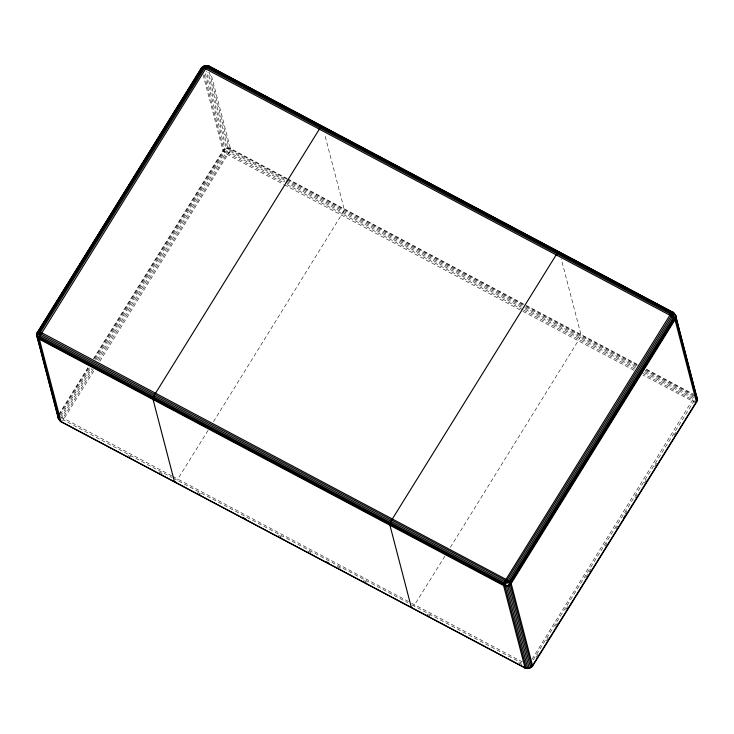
<?xml version="1.0" encoding="UTF-8"?>
<svg xmlns="http://www.w3.org/2000/svg" width="734" height="734" viewBox="0 0 734 734"><rect width="100%" height="100%" fill="white"/><g stroke="black" fill="none" stroke-linecap="round" stroke-linejoin="round"><path stroke-width="0.55" stroke-dasharray="3.67 2.75" d="M99.815 361.339L229.916 151.121L230.393 148.442L210.97 73.895M58.894 414.371L88.539 366.651M93.374 358.862L223.723 149.387L227.641 147.791L230.393 148.442L286.728 178.344M59.188 414.949L88.823 367.229M94.273 358.467L224.87 148.543L205.171 72.905M60.381 414.682L89.42 367.945M94.86 359.183L226.21 147.993L206.226 71.262M60.638 416.453L90.878 367.771M95.723 359.981L224.567 152.562L229.916 151.121L285.251 180.491M62.17 419.05L61.693 417.279L91.943 368.587M97.383 359.825L225.622 153.388L229.412 152.369L284.746 181.738M93.135 369.386L62.885 418.077L63.381 419.903L172.04 477.568M98.576 360.623L226.815 154.186L228.779 153.663L283.104 182.491M93.769 371.074L62.647 420.811M208.061 430.436L177.068 480.238M213.502 421.674L343.604 211.456L344.072 208.768L324.657 134.23M444.914 556.124L413.912 605.917M450.355 547.353L580.447 337.145L580.924 334.456L561.226 258.818M531.985 659.297L694.135 397.47L644.837 371.312M533.187 659.884L693.492 401.837L692.997 400.002L642.69 373.312M536.095 657.37L538.517 653.48M546.38 640.819L548.803 636.928M555.454 626.212L557.877 622.322M565.74 609.66L568.153 605.761M585.695 577.53L591.145 568.758M605.055 546.362L607.477 542.472M615.945 528.838L617.762 525.92M625.019 514.231L626.836 511.314M635.305 497.68L637.727 493.78M644.379 483.073L646.792 479.174M654.664 466.521L657.077 462.622M674.014 435.354L677.042 430.491M286.765 178.986L230.421 149.094L226.21 147.993L223.118 151.057L228.063 154.902L283.397 184.271M223.714 151.773L230.256 150.011L525.122 306.482M226.21 147.993L230.256 150.011M287.737 178.876L637.268 364.358M646.315 369.156L692.602 393.718M287.765 179.527L525.287 305.564M526.296 306.106L637.296 365M646.351 369.808L694.639 395.433M526.14 307.014L637.13 365.917M645.186 370.193L694.483 396.351M286.251 181.023L523.764 307.06M524.782 307.601L635.782 366.505M285.746 182.271L521.232 307.234M525.287 309.381L635.277 367.752M644.333 372.56L693.63 398.718L694.584 402.25L642.984 375.083M287.132 184.629L522.626 309.601M523.645 310.133L634.644 369.037M284.397 184.803L521.911 310.84M522.929 311.381L633.928 370.285M171.784 475.916L61.693 417.279M172.784 476.449L410.618 602.66M411.627 603.192L522.314 661.93M173.04 478.1L407.838 602.697M411.893 604.844L521.562 663.05M128.046 455.511L131.065 457.117M159.232 472.063L162.251 473.669M197.593 492.422L201.639 494.569M278.562 535.389L281.599 537.004M307.922 550.968L310.959 552.574M337.273 566.547L340.31 568.153M363.587 580.511L367.633 582.658M427.271 614.303L430.289 615.899M518.819 662.885L521.837 664.49M209.364 72.308L229.063 147.947L230.421 149.094L227.641 147.791L207.942 72.152M204.3 74.84L223.723 149.387L223.118 151.057L203.125 74.84"/><path stroke-width="1.1" d="M36.911 333.41L201.446 67.849L203.456 66.326L206.226 65.574L208.75 65.886L672.968 312.234L675.72 315.684L697.3 399.241L696.493 402.26L532.554 666.151L530.544 667.674L527.774 668.426L525.25 668.114L61.032 421.766L58.28 418.316L36.865 336.108L37.507 331.74L41.719 332.75L508.378 580.612L511.176 583.521L532.59 665.738L530.544 667.674L509.13 585.457L674.812 319.051L675.886 317.024L675.72 315.684L672.968 312.234L669.867 315.207L504.588 581.631L503.607 585.558L525.03 667.775L527.774 668.426L506.359 586.209L39.361 338.567L37.397 337.346L36.865 336.108L37.507 331.74L36.7 334.759L58.812 419.564L61.436 421.775L60.17 420.398M201.41 68.262L203.456 66.326M675.886 317.024L675.106 319.629L511.176 583.521L509.13 585.457L506.359 586.209L503.607 585.558L39.388 339.218L37.397 337.346M207.649 65.73L208.97 66.225L207.795 66.207L205.648 68.858L40.37 335.282L39.388 339.218L61.032 421.766L58.28 418.316L57.463 412.343M527.838 667.536L525.654 668.124L60.803 421.426L59.674 420.628L38.26 338.411L39.361 338.567L36.865 336.108L37.865 331.529L39.517 337.649L507.79 586.007L529.205 668.215L525.25 668.114L529.205 668.215L532.554 666.151L529.205 668.215M696.538 400.636L696.135 402.471L697.3 399.241L675.188 314.436L672.968 312.234L674.326 313.372M525.03 667.775L526.351 668.27L504.937 586.053L503.579 584.906L507.79 586.007L510.882 582.943L510.277 584.613L531.7 666.83L697.089 400.59L675.675 318.373L674.812 319.051L674.225 318.345L672.564 312.225L675.72 315.684L674.812 319.051L696.493 402.26L697.135 397.892L696.603 396.654M507.79 586.007L675.72 315.684M37.48 332.153L201.795 67.638L204.795 65.785L208.75 65.886L206.226 65.574M623.505 518.342L625.313 515.424M208.346 65.876L201.446 67.849L204.795 65.785L208.346 65.876L673.197 312.574M175.674 481.779L174.49 481.761L153.076 399.544L154.057 395.617L319.336 129.193L321.483 126.532L322.657 126.551M412.517 607.468L411.343 607.449L389.928 525.232L390.91 521.296L556.179 254.882L558.326 252.221L559.51 252.239M525.654 668.124L526.205 667.793M503.744 583.989L510.286 582.227M201.795 67.638L205.648 68.858L669.867 315.207L674.225 318.345M532.205 666.362L530.654 666.142M243.486 517.764L245.514 518.837M326.483 561.813L328.511 562.886M36.865 336.108L39.517 337.649M202.446 67.647L38.517 331.539L39.865 336.53L504.084 582.879L509.433 581.438L673.362 317.547L672.014 312.546L207.795 66.207L202.446 67.647M203.346 67.858L39.416 331.75L40.37 335.282L504.588 581.631L508.378 580.612L672.307 316.721L671.353 313.189L207.126 66.84L203.346 67.858M204.437 68.28L40.508 332.163L41.003 333.998L505.221 580.337L507.185 579.814L671.115 315.923L670.619 314.097L206.401 67.748L204.437 68.28"/></g></svg>
